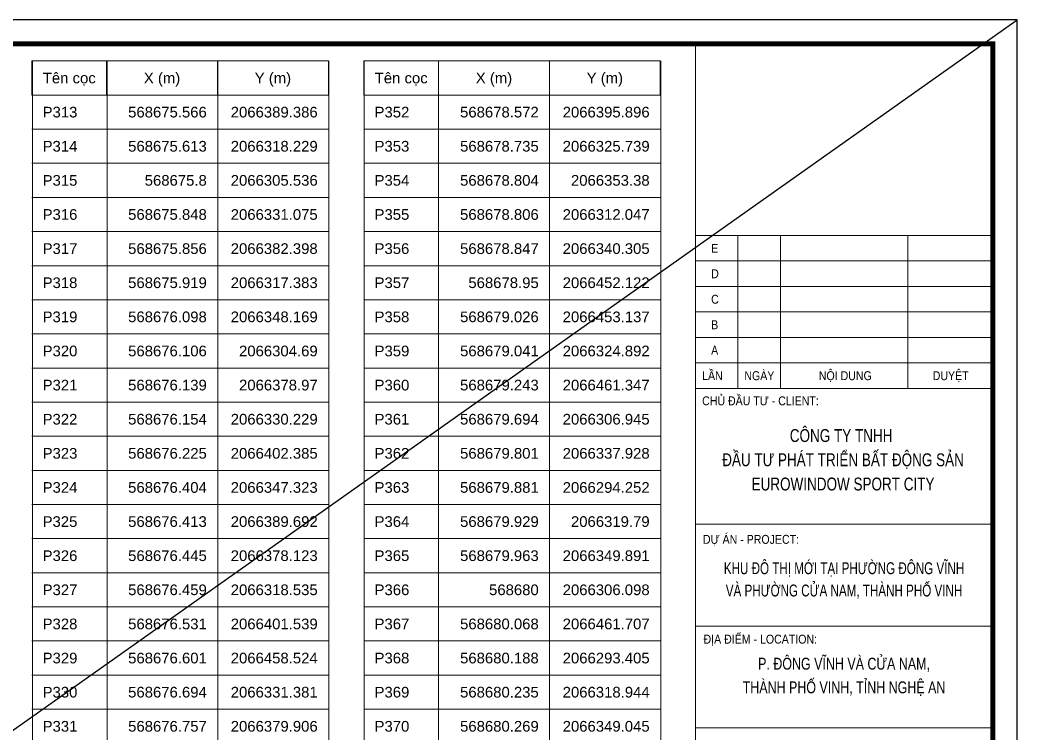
# Model space of a CAD drawing. Header units: millimetres. Extents: x 0 to 571985, y 0 to 2066666.
# Drawn here: x 569650.88 to 569671.46, y 2065704.97 to 2065719.68 of the extents above; entities that cross this region are included whole.
import ezdxf
from ezdxf.enums import TextEntityAlignment as Align

# ---------------------------------------------------------------- set-up
doc = ezdxf.new("R2010")
doc.units = ezdxf.units.MM
doc.linetypes.add('CENTER', pattern=[3, 1.5, -0.5, 0.5, -0.5])
for name, color, linetype, lineweight in [('A-KY HIEU', 34, 'Continuous', 20), ('A-TEXT', 7, 'Continuous', 18), ('E- RANH GIOI', 1, 'CENTER', 13), ('kata_net khung', 3, 'Continuous', 20), ('kata_text', 254, 'Continuous', 30)]:
    doc.layers.add(name, color=color, linetype=linetype, lineweight=lineweight)
doc.layers.add('KCS_Plotter', color=11, linetype='Continuous', plot=False)
doc.styles.add('Arial', font='arial.ttf')
doc.styles.add('kata_text', font='arial.ttf', dxfattribs={"width": 0.8})

# ---------------------------------------------------------------- blocks, each defined once
blk = doc.blocks.new('A$C33BC4D2A')
at = {"layer": 'A-KY HIEU', "color": 0}
for p, q in [((353.66, -4.9), (353.66, -292.1)), ((353.66, -44.47), (414.98, -44.47)), ((362.42, -44.47), (362.42, -76.01)), ((371.18, -44.47), (371.18, -76.01)), ((397.46, -44.47), (397.46, -76.01)), ((353.66, -49.73), (414.98, -49.73)), ((353.66, -54.98), (414.98, -54.98)), ((353.66, -60.24), (414.98, -60.24)), ((353.66, -65.5), (414.98, -65.5)), ((353.66, -70.75), (414.98, -70.75)), ((353.66, -76.01), (414.98, -76.01)), ((353.66, -104.04), (414.98, -104.04)), ((353.66, -125.07), (414.98, -125.07)), ((353.66, -125.07), (414.98, -125.07)), ((353.66, -146.09), (414.98, -146.09))]:
    blk.add_line(p, q, dxfattribs=at)
at = {"layer": 'A-KY HIEU', "color": 0, "const_width": 1.02}
blk.add_lwpolyline([(14.35, -292.1), (14.35, -4.9), (414.98, -4.9), (414.98, -292.1)], close=True, dxfattribs=at)
at = {"layer": 'Defpoints', "color": 125}
blk.add_lwpolyline([(0, -297), (420, -297), (420, 0), (0, 0)], close=True, dxfattribs=at)
at = {"layer": 'A-TEXT', "style": 'Arial', "width": 0.85}
for s, height, p in [('E', 1.84, (356.88, -48.04)), ('D', 1.84, (356.88, -53.29)), ('C', 1.84, (356.88, -58.55)), ('B', 1.84, (356.88, -63.81)), ('A', 1.84, (356.88, -69.06)), ('LẦN', 1.84, (355.02, -74.32)), ('NGÀY', 1.84, (363.73, -74.32)), ('NỘI DUNG', 1.84, (379.1, -74.32)), ('DUYỆT', 1.84, (402.6, -74.32)), ('CHỦ ĐẦU TƯ - CLIENT:', 1.8397, (355.02, -79.51))]:
    blk.add_text(s, height=height, dxfattribs=at).set_placement(p)
at = {"layer": 'A-TEXT', "style": 'Arial'}
for s, height, width, p in [('CÔNG TY TNHH ', 2.6573, 0.75, (384.09, -87.08)), ('ĐẦU TƯ PHÁT TRIỂN BẤT ĐỘNG SẢN', 2.6573, 0.75, (384.09, -92.08)), ('EUROWINDOW SPORT CITY', 2.6573, 0.75, (384.09, -97.08)), ('KHU ĐÔ THỊ MỚI TẠI PHƯỜNG ĐÔNG VĨNH', 2.4529, 0.7, (384.3, -114.35)), ('VÀ PHƯỜNG CỬA NAM, THÀNH PHỐ VINH', 2.4529, 0.7, (384.3, -118.95)), ('P. ĐÔNG VĨNH VÀ CỬA NAM,', 2.4529, 0.75, (384.3, -134.05)), ('THÀNH PHỐ VINH, TỈNH NGHỆ AN', 2.4529, 0.75, (384.3, -138.93))]:
    blk.add_text(s, height=height, dxfattribs=dict(at, width=width)).set_placement(p, align=Align.CENTER)
at = {"layer": 'A-TEXT', "style": 'Arial', "width": 0.85}
for s, p in [('DỰ ÁN - PROJECT:', (355.19, -107.17)), ('ĐỊA ĐIỂM - LOCATION:', (355.31, -127.76))]:
    blk.add_text(s, height=1.8397, dxfattribs=at).set_placement(p, align=Align.MIDDLE_LEFT)

msp = doc.modelspace()

# ---------------------------------------------------------------- linework, layer by layer
at = {"layer": 'kata_net khung'}
for p, q in [((569651.13, 2065718.834), (569657.246, 2065718.834)), ((569651.13, 2065718.834), (569651.13, 2065718.13)), ((569651.139, 2065718.834), (569651.139, 2065690.674)), ((569652.67, 2065718.834), (569652.67, 2065718.13)), ((569652.679, 2065718.834), (569652.679, 2065690.674)), ((569654.958, 2065718.834), (569654.958, 2065718.13)), ((569654.967, 2065718.834), (569654.967, 2065690.674)), ((569657.246, 2065718.834), (569657.246, 2065718.13)), ((569657.255, 2065718.834), (569657.255, 2065690.674)), ((569657.979, 2065718.834), (569664.095, 2065718.834)), ((569657.979, 2065718.834), (569657.979, 2065718.13)), ((569657.988, 2065718.834), (569657.988, 2065690.674)), ((569659.519, 2065718.834), (569659.519, 2065718.13)), ((569659.519, 2065718.834), (569659.519, 2065690.674)), ((569661.807, 2065718.834), (569661.807, 2065718.13)), ((569661.807, 2065718.834), (569661.807, 2065690.674)), ((569664.095, 2065718.834), (569664.095, 2065718.13)), ((569664.104, 2065718.834), (569664.104, 2065690.674)), ((569651.13, 2065718.13), (569657.246, 2065718.13)), ((569651.13, 2065718.13), (569657.246, 2065718.13)), ((569651.13, 2065718.13), (569657.246, 2065718.13)), ((569657.979, 2065718.13), (569664.095, 2065718.13)), ((569657.979, 2065718.13), (569664.095, 2065718.13)), ((569657.979, 2065718.13), (569664.095, 2065718.13)), ((569651.13, 2065717.426), (569657.246, 2065717.426)), ((569657.979, 2065717.426), (569664.095, 2065717.426)), ((569651.13, 2065716.722), (569657.246, 2065716.722)), ((569657.979, 2065716.722), (569664.095, 2065716.722)), ((569651.13, 2065716.018), (569657.246, 2065716.018)), ((569657.979, 2065716.018), (569664.095, 2065716.018)), ((569651.13, 2065715.314), (569657.246, 2065715.314)), ((569657.979, 2065715.314), (569664.095, 2065715.314)), ((569651.13, 2065714.61), (569657.246, 2065714.61)), ((569657.979, 2065714.61), (569664.095, 2065714.61)), ((569651.13, 2065713.906), (569657.246, 2065713.906)), ((569657.979, 2065713.906), (569664.095, 2065713.906)), ((569651.13, 2065713.202), (569657.246, 2065713.202)), ((569657.979, 2065713.202), (569664.095, 2065713.202)), ((569651.13, 2065712.498), (569657.246, 2065712.498)), ((569657.979, 2065712.498), (569664.095, 2065712.498)), ((569651.13, 2065711.794), (569657.246, 2065711.794)), ((569657.979, 2065711.794), (569664.095, 2065711.794)), ((569651.13, 2065711.09), (569657.246, 2065711.09)), ((569657.979, 2065711.09), (569664.095, 2065711.09)), ((569651.13, 2065710.386), (569657.246, 2065710.386)), ((569657.979, 2065710.386), (569664.095, 2065710.386)), ((569651.13, 2065709.682), (569657.246, 2065709.682)), ((569657.979, 2065709.682), (569664.095, 2065709.682)), ((569651.13, 2065708.978), (569657.246, 2065708.978)), ((569657.979, 2065708.978), (569664.095, 2065708.978)), ((569651.13, 2065708.274), (569657.246, 2065708.274)), ((569657.979, 2065708.274), (569664.095, 2065708.274)), ((569651.13, 2065707.57), (569657.246, 2065707.57)), ((569657.979, 2065707.57), (569664.095, 2065707.57)), ((569651.13, 2065706.866), (569657.246, 2065706.866)), ((569657.979, 2065706.866), (569664.095, 2065706.866)), ((569651.13, 2065706.162), (569657.246, 2065706.162)), ((569657.979, 2065706.162), (569664.095, 2065706.162)), ((569651.13, 2065705.458), (569657.246, 2065705.458)), ((569657.979, 2065705.458), (569664.095, 2065705.458))]:
    msp.add_line(p, q, dxfattribs=at)
at = {"layer": 'KCS_Plotter'}
msp.add_line((569629.456, 2065689.98), (569671.456, 2065719.68), dxfattribs=at)

# ---------------------------------------------------------------- block references
at = {"layer": 'E- RANH GIOI', "xscale": 0.1, "yscale": 0.1, "zscale": 0.1}
msp.add_blockref('A$C33BC4D2A', (569629.456, 2065719.68), dxfattribs=at)

# ---------------------------------------------------------------- texts
at = {"layer": 'kata_text', "style": 'kata_text'}
for s, p in [('Tên cọc', (569651.9, 2065718.482)), ('X (m)', (569653.814, 2065718.482)), ('Y (m)', (569656.102, 2065718.482)), ('Tên cọc', (569658.749, 2065718.482)), ('X (m)', (569660.663, 2065718.482)), ('Y (m)', (569662.951, 2065718.482))]:
    msp.add_text(s, height=0.22, dxfattribs=at).set_placement(p, align=Align.MIDDLE_CENTER)
for s, p in [('P313', (569651.35, 2065717.778)), ('P352', (569658.199, 2065717.778)), ('P314', (569651.35, 2065717.074)), ('P353', (569658.199, 2065717.074)), ('P315', (569651.35, 2065716.37)), ('P354', (569658.199, 2065716.37)), ('P316', (569651.35, 2065715.666)), ('P355', (569658.199, 2065715.666)), ('P317', (569651.35, 2065714.962)), ('P356', (569658.199, 2065714.962)), ('P318', (569651.35, 2065714.258)), ('P357', (569658.199, 2065714.258)), ('P319', (569651.35, 2065713.554)), ('P358', (569658.199, 2065713.554)), ('P320', (569651.35, 2065712.85)), ('P359', (569658.199, 2065712.85)), ('P321', (569651.35, 2065712.146)), ('P360', (569658.199, 2065712.146)), ('P322', (569651.35, 2065711.442)), ('P361', (569658.199, 2065711.442)), ('P323', (569651.35, 2065710.738)), ('P362', (569658.199, 2065710.738)), ('P324', (569651.35, 2065710.034)), ('P363', (569658.199, 2065710.034)), ('P325', (569651.35, 2065709.33)), ('P364', (569658.199, 2065709.33)), ('P326', (569651.35, 2065708.626)), ('P365', (569658.199, 2065708.626)), ('P327', (569651.35, 2065707.922)), ('P366', (569658.199, 2065707.922)), ('P328', (569651.35, 2065707.218)), ('P367', (569658.199, 2065707.218)), ('P329', (569651.35, 2065706.514)), ('P368', (569658.199, 2065706.514)), ('P330', (569651.35, 2065705.81)), ('P369', (569658.199, 2065705.81)), ('P331', (569651.35, 2065705.106)), ('P370', (569658.199, 2065705.106))]:
    msp.add_text(s, height=0.22, dxfattribs=at).set_placement(p, align=Align.MIDDLE_LEFT)
for s, p in [('568675.566', (569654.738, 2065717.778)), ('2066389.386', (569657.026, 2065717.778)), ('568678.572', (569661.587, 2065717.778)), ('2066395.896', (569663.875, 2065717.778)), ('568675.613', (569654.738, 2065717.074)), ('2066318.229', (569657.026, 2065717.074)), ('568678.735', (569661.587, 2065717.074)), ('2066325.739', (569663.875, 2065717.074)), ('568675.8', (569654.738, 2065716.37)), ('2066305.536', (569657.026, 2065716.37)), ('568678.804', (569661.587, 2065716.37)), ('2066353.38', (569663.875, 2065716.37)), ('568675.848', (569654.738, 2065715.666)), ('2066331.075', (569657.026, 2065715.666)), ('568678.806', (569661.587, 2065715.666)), ('2066312.047', (569663.875, 2065715.666)), ('568675.856', (569654.738, 2065714.962)), ('2066382.398', (569657.026, 2065714.962)), ('568678.847', (569661.587, 2065714.962)), ('2066340.305', (569663.875, 2065714.962)), ('568675.919', (569654.738, 2065714.258)), ('2066317.383', (569657.026, 2065714.258)), ('568678.95', (569661.587, 2065714.258)), ('2066452.122', (569663.875, 2065714.258)), ('568676.098', (569654.738, 2065713.554)), ('2066348.169', (569657.026, 2065713.554)), ('568679.026', (569661.587, 2065713.554)), ('2066453.137', (569663.875, 2065713.554)), ('568676.106', (569654.738, 2065712.85)), ('2066304.69', (569657.026, 2065712.85)), ('568679.041', (569661.587, 2065712.85)), ('2066324.892', (569663.875, 2065712.85)), ('568676.139', (569654.738, 2065712.146)), ('2066378.97', (569657.026, 2065712.146)), ('568679.243', (569661.587, 2065712.146)), ('2066461.347', (569663.875, 2065712.146)), ('568676.154', (569654.738, 2065711.442)), ('2066330.229', (569657.026, 2065711.442)), ('568679.694', (569661.587, 2065711.442)), ('2066306.945', (569663.875, 2065711.442)), ('568676.225', (569654.738, 2065710.738)), ('2066402.385', (569657.026, 2065710.738)), ('568679.801', (569661.587, 2065710.738)), ('2066337.928', (569663.875, 2065710.738)), ('568676.404', (569654.738, 2065710.034)), ('2066347.323', (569657.026, 2065710.034)), ('568679.881', (569661.587, 2065710.034)), ('2066294.252', (569663.875, 2065710.034)), ('568676.413', (569654.738, 2065709.33)), ('2066389.692', (569657.026, 2065709.33)), ('568679.929', (569661.587, 2065709.33)), ('2066319.79', (569663.875, 2065709.33)), ('568676.445', (569654.738, 2065708.626)), ('2066378.123', (569657.026, 2065708.626)), ('568679.963', (569661.587, 2065708.626)), ('2066349.891', (569663.875, 2065708.626)), ('568676.459', (569654.738, 2065707.922)), ('2066318.535', (569657.026, 2065707.922)), ('568680', (569661.587, 2065707.922)), ('2066306.098', (569663.875, 2065707.922)), ('568676.531', (569654.738, 2065707.218)), ('2066401.539', (569657.026, 2065707.218)), ('568680.068', (569661.587, 2065707.218)), ('2066461.707', (569663.875, 2065707.218)), ('568676.601', (569654.738, 2065706.514)), ('2066458.524', (569657.026, 2065706.514)), ('568680.188', (569661.587, 2065706.514)), ('2066293.405', (569663.875, 2065706.514)), ('568676.694', (569654.738, 2065705.81)), ('2066331.381', (569657.026, 2065705.81)), ('568680.235', (569661.587, 2065705.81)), ('2066318.944', (569663.875, 2065705.81)), ('568676.757', (569654.738, 2065705.106)), ('2066379.906', (569657.026, 2065705.106)), ('568680.269', (569661.587, 2065705.106)), ('2066349.045', (569663.875, 2065705.106))]:
    msp.add_text(s, height=0.22, dxfattribs=at).set_placement(p, align=Align.MIDDLE_RIGHT)

doc.saveas('drawing.dxf')
